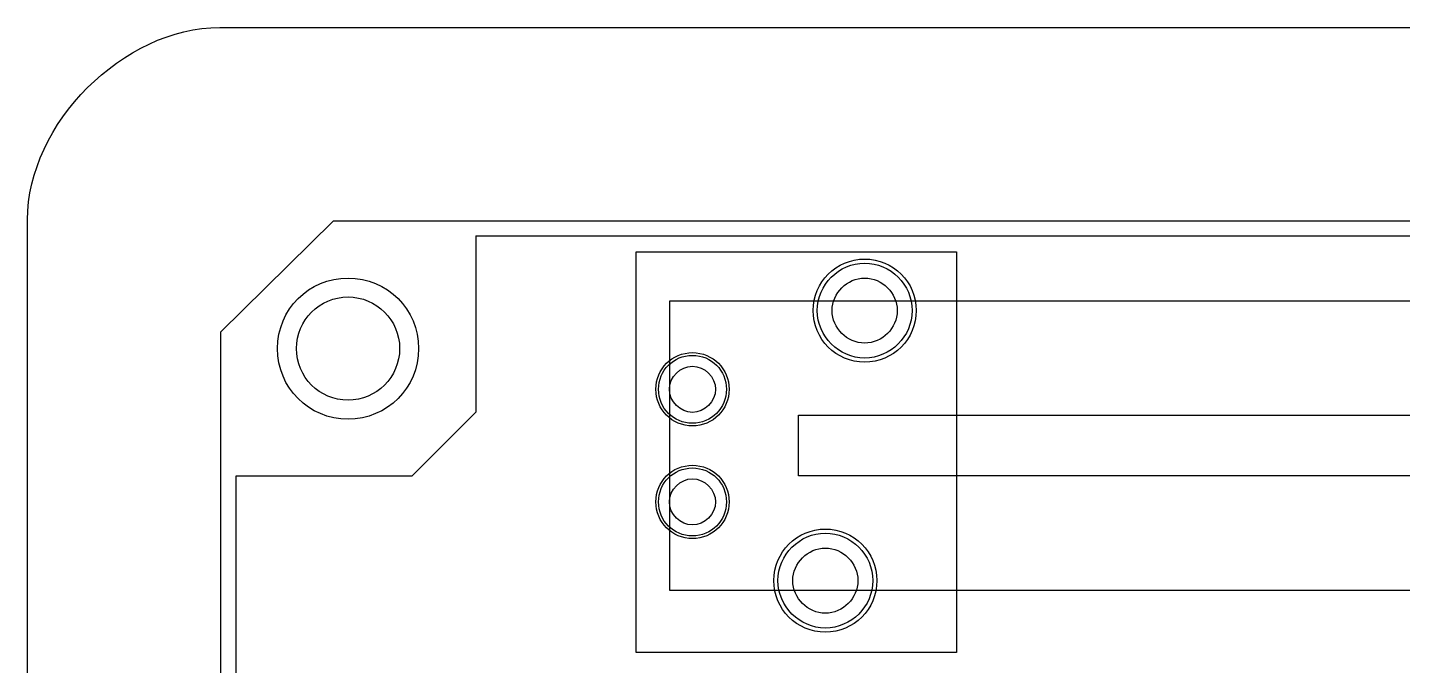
# Model space of a CAD drawing. Extents: x 69 to 170, y 48 to 122.
# Drawn here: x 68.8 to 103.14, y 105.68 to 121.6 of the extents above; entities that cross this region are included whole.
import ezdxf

# ---------------------------------------------------------------- set-up
doc = ezdxf.new("R2010")
doc.units = 0
for name, color, linetype in [('holes1', 7, 'CONTINUOUS'), ('outline1', 7, 'CONTINUOUS'), ('ref', 7, 'CONTINUOUS'), ('ROB-L-P-2-D', 7, 'CONTINUOUS'), ('ROB-L-P-3--4-D', 7, 'CONTINUOUS'), ('ROB-L-P-5-D', 7, 'CONTINUOUS')]:
    doc.layers.add(name, color=color, linetype=linetype)

msp = doc.modelspace()

# ---------------------------------------------------------------- linework, layer by layer
at = {"layer": 'holes1', "color": 7}
msp.add_line((78.094143, 113.587318), (78.094143, 113.587318), dxfattribs=at)
for points in [[(75.518687, 113.587318), (75.518687, 114.299105), (76.094438, 114.875143), (76.805863, 114.875143)], [(76.805863, 114.875143), (77.517281, 114.875143), (78.094143, 114.299103), (78.094143, 113.587318)], [(76.805863, 112.298393), (76.094438, 112.298393), (75.518687, 112.875534), (75.518687, 113.587318)], [(78.094143, 113.587318), (78.094143, 112.875534), (77.517281, 112.298393), (76.805863, 112.298393)]]:
    msp.add_open_spline(points, degree=3, dxfattribs=at)
at = {"layer": 'outline1', "color": 7}
for p, q in [((73.599991, 121.6), (165.599999, 121.6)), ((68.799987, 101.6), (68.799987, 116.800001))]:
    msp.add_line(p, q, dxfattribs=at)
msp.add_open_spline([(68.799987, 116.800001), (68.799992, 119.200001), (71.199993, 121.6), (73.599991, 121.6)], degree=3, dxfattribs=at)
at = {"layer": 'ref', "color": 3}
for p, q in [((76.433243, 116.770037), (73.62315, 113.993013)), ((162.760169, 116.770037), (76.433243, 116.770037)), ((84.832664, 114.772432), (84.832664, 107.559229)), ((132.787288, 114.772432), (84.832664, 114.772432)), ((90.522304, 114.53541), (90.522304, 114.53541)), ((90.894927, 114.53541), (90.894927, 114.53541)), ((90.996349, 114.53541), (90.996349, 114.53541)), ((90.996349, 114.53541), (90.996349, 114.53541)), ((73.62315, 113.993013), (73.62315, 55.641364)), ((78.567548, 113.587318), (78.567548, 113.587318)), ((78.567548, 113.587318), (78.567548, 113.587318)), ((85.983595, 112.570878), (85.983595, 112.570878)), ((86.254793, 112.570878), (86.254793, 112.570878)), ((86.32315, 112.570878), (86.32315, 112.570878)), ((86.32315, 112.570878), (86.32315, 112.570878)), ((85.983595, 109.759679), (85.983595, 109.759679)), ((86.254793, 109.759679), (86.254793, 109.759679)), ((86.32315, 109.759679), (86.32315, 109.759679)), ((86.32315, 109.759679), (86.32315, 109.759679)), ((84.832664, 107.559229), (132.787288, 107.559229)), ((89.540043, 107.796251), (89.540043, 107.796251)), ((89.912664, 107.796251), (89.912664, 107.796251)), ((90.014081, 107.796251), (90.014081, 107.796251)), ((90.014081, 107.796251), (90.014081, 107.796251))]:
    msp.add_line(p, q, dxfattribs=at)
for points in [[(88.422172, 114.53541), (88.422172, 115.246477), (88.99764, 115.821945), (89.709817, 115.821945)], [(88.422172, 114.53541), (88.422172, 115.246477), (88.99764, 115.821945), (89.709817, 115.821945)], [(89.709817, 115.821945), (90.420881, 115.821945), (90.996349, 115.246477), (90.996349, 114.53541)], [(89.709817, 115.821945), (90.420881, 115.821945), (90.996349, 115.246477), (90.996349, 114.53541)], [(88.523595, 114.53541), (88.523595, 115.179229), (89.065997, 115.720523), (89.709817, 115.720523)], [(89.709817, 115.720523), (90.35253, 115.720523), (90.894927, 115.179229), (90.894927, 114.53541)], [(75.045285, 113.587318), (75.045285, 114.569584), (75.823595, 115.347902), (76.805863, 115.347902)], [(75.045285, 113.587318), (75.045285, 114.569584), (75.823595, 115.347902), (76.805863, 115.347902)], [(76.805863, 115.347902), (77.788127, 115.347902), (78.567548, 114.569584), (78.567548, 113.587318)], [(76.805863, 115.347902), (77.788127, 115.347902), (78.567548, 114.569584), (78.567548, 113.587318)], [(88.896218, 114.53541), (88.896218, 114.975279), (89.268839, 115.347902), (89.709817, 115.347902)], [(89.709817, 115.347902), (90.149683, 115.347902), (90.522304, 114.975279), (90.522304, 114.53541)], [(89.709817, 113.247771), (88.99764, 113.247771), (88.422172, 113.824343), (88.422172, 114.53541)], [(89.709817, 113.247771), (88.99764, 113.247771), (88.422172, 113.824343), (88.422172, 114.53541)], [(89.709817, 113.350297), (89.065997, 113.350297), (88.523595, 113.891591), (88.523595, 114.53541)], [(89.709817, 113.722918), (89.268839, 113.722918), (88.896218, 114.094438), (88.896218, 114.53541)], [(90.996349, 114.53541), (90.996349, 113.824343), (90.420881, 113.247771), (89.709817, 113.247771)], [(90.996349, 114.53541), (90.996349, 113.824343), (90.420881, 113.247771), (89.709817, 113.247771)], [(90.894927, 114.53541), (90.894927, 113.891591), (90.35253, 113.350297), (89.709817, 113.350297)], [(90.522304, 114.53541), (90.522304, 114.094438), (90.149683, 113.722918), (89.709817, 113.722918)], [(76.805863, 111.825636), (75.823595, 111.825636), (75.045285, 112.605052), (75.045285, 113.587318)], [(76.805863, 111.825636), (75.823595, 111.825636), (75.045285, 112.605052), (75.045285, 113.587318)], [(78.567548, 113.587318), (78.567548, 112.605052), (77.788127, 111.825636), (76.805863, 111.825636)], [(78.567548, 113.587318), (78.567548, 112.605052), (77.788127, 111.825636), (76.805863, 111.825636)], [(84.494215, 112.570878), (84.494215, 113.079098), (84.899909, 113.485896), (85.408127, 113.485896)], [(84.494215, 112.570878), (84.494215, 113.079098), (84.899909, 113.485896), (85.408127, 113.485896)], [(84.56146, 112.570878), (84.56146, 113.044924), (84.934081, 113.417545), (85.408127, 113.417545)], [(85.408127, 113.485896), (85.916349, 113.485896), (86.32315, 113.079098), (86.32315, 112.570878)], [(85.408127, 113.485896), (85.916349, 113.485896), (86.32315, 113.079098), (86.32315, 112.570878)], [(85.408127, 113.417545), (85.882172, 113.417545), (86.254793, 113.044924), (86.254793, 112.570878)], [(84.832664, 112.570878), (84.832664, 112.876251), (85.103863, 113.146346), (85.408127, 113.146346)], [(85.408127, 113.146346), (85.713502, 113.146346), (85.983595, 112.876251), (85.983595, 112.570878)], [(85.408127, 111.656963), (84.899909, 111.656963), (84.494215, 112.062658), (84.494215, 112.570878)], [(85.408127, 111.656963), (84.899909, 111.656963), (84.494215, 112.062658), (84.494215, 112.570878)], [(85.408127, 111.724211), (84.934081, 111.724211), (84.56146, 112.096832), (84.56146, 112.570878)], [(85.408127, 111.99541), (85.103863, 111.99541), (84.832664, 112.266609), (84.832664, 112.570878)], [(86.32315, 112.570878), (86.32315, 112.062658), (85.916349, 111.656963), (85.408127, 111.656963)], [(86.32315, 112.570878), (86.32315, 112.062658), (85.916349, 111.656963), (85.408127, 111.656963)], [(86.254793, 112.570878), (86.254793, 112.096832), (85.882172, 111.724211), (85.408127, 111.724211)], [(85.983595, 112.570878), (85.983595, 112.266609), (85.713502, 111.99541), (85.408127, 111.99541)], [(84.494215, 109.759679), (84.494215, 110.267902), (84.899909, 110.674698), (85.408127, 110.674698)], [(84.494215, 109.759679), (84.494215, 110.267902), (84.899909, 110.674698), (85.408127, 110.674698)], [(84.56146, 109.759679), (84.56146, 110.233725), (84.934081, 110.606346), (85.408127, 110.606346)], [(85.408127, 110.674698), (85.916349, 110.674698), (86.32315, 110.267902), (86.32315, 109.759679)], [(85.408127, 110.674698), (85.916349, 110.674698), (86.32315, 110.267902), (86.32315, 109.759679)], [(85.408127, 110.606346), (85.882172, 110.606346), (86.254793, 110.233725), (86.254793, 109.759679)], [(84.832664, 109.759679), (84.832664, 110.065052), (85.103863, 110.336251), (85.408127, 110.336251)], [(85.408127, 110.336251), (85.713502, 110.336251), (85.983595, 110.065052), (85.983595, 109.759679)], [(85.408127, 108.845765), (84.899909, 108.845765), (84.494215, 109.252563), (84.494215, 109.759679)], [(85.408127, 108.845765), (84.899909, 108.845765), (84.494215, 109.252563), (84.494215, 109.759679)], [(85.408127, 108.913013), (84.934081, 108.913013), (84.56146, 109.285636), (84.56146, 109.759679)], [(85.408127, 109.184211), (85.103863, 109.184211), (84.832664, 109.45541), (84.832664, 109.759679)], [(86.32315, 109.759679), (86.32315, 109.252563), (85.916349, 108.845765), (85.408127, 108.845765)], [(86.32315, 109.759679), (86.32315, 109.252563), (85.916349, 108.845765), (85.408127, 108.845765)], [(86.254793, 109.759679), (86.254793, 109.285636), (85.882172, 108.913013), (85.408127, 108.913013)], [(85.983595, 109.759679), (85.983595, 109.45541), (85.713502, 109.184211), (85.408127, 109.184211)], [(87.439909, 107.796251), (87.439909, 108.507318), (88.016484, 109.082789), (88.727548, 109.082789)], [(87.439909, 107.796251), (87.439909, 108.507318), (88.016484, 109.082789), (88.727548, 109.082789)], [(87.541334, 107.796251), (87.541334, 108.43897), (88.083729, 108.981364), (88.727548, 108.981364)], [(88.727548, 109.082789), (89.438618, 109.082789), (90.014081, 108.507318), (90.014081, 107.796251)], [(88.727548, 109.082789), (89.438618, 109.082789), (90.014081, 108.507318), (90.014081, 107.796251)], [(88.727548, 108.981364), (89.370261, 108.981364), (89.912664, 108.43897), (89.912664, 107.796251)], [(87.913955, 107.796251), (87.913955, 108.236123), (88.286576, 108.608743), (88.727548, 108.608743)], [(88.727548, 108.608743), (89.167414, 108.608743), (89.540043, 108.236123), (89.540043, 107.796251)], [(88.727548, 106.508612), (88.016484, 106.508612), (87.439909, 107.084083), (87.439909, 107.796251)], [(88.727548, 106.508612), (88.016484, 106.508612), (87.439909, 107.084083), (87.439909, 107.796251)], [(88.727548, 106.610037), (88.083729, 106.610037), (87.541334, 107.152432), (87.541334, 107.796251)], [(88.727548, 106.982658), (88.286576, 106.982658), (87.913955, 107.355279), (87.913955, 107.796251)], [(90.014081, 107.796251), (90.014081, 107.084083), (89.438618, 106.508612), (88.727548, 106.508612)], [(90.014081, 107.796251), (90.014081, 107.084083), (89.438618, 106.508612), (88.727548, 106.508612)], [(89.912664, 107.796251), (89.912664, 107.152432), (89.370261, 106.610037), (88.727548, 106.610037)], [(89.540043, 107.796251), (89.540043, 107.355279), (89.167414, 106.982658), (88.727548, 106.982658)]]:
    msp.add_open_spline(points, degree=3, dxfattribs=at)
at = {"layer": 'ROB-L-P-2-D', "color": 7}
for p, q in [((83.999996, 115.999999), (91.999997, 115.999999)), ((83.999996, 106), (83.999996, 115.999999)), ((91.999997, 115.999999), (91.999997, 106)), ((91.999997, 106), (83.999996, 106))]:
    msp.add_line(p, q, dxfattribs=at)
at = {"layer": 'ROB-L-P-3--4-D', "color": 7}
for p, q in [((79.999995, 116.400001), (79.999992, 112.000002)), ((79.999995, 116.400001), (159.200006, 116.400001)), ((79.999992, 112.000002), (78.399993, 110.399999)), ((78.399993, 110.399999), (73.999996, 110.399999)), ((73.999996, 110.399999), (73.999996, 101.999999))]:
    msp.add_line(p, q, dxfattribs=at)
at = {"layer": 'ROB-L-P-5-D', "color": 7}
for p, q in [((88.052309, 111.923494), (129.567644, 111.923494)), ((88.052309, 110.408165), (88.052309, 111.923494)), ((129.567644, 110.408165), (88.052309, 110.408165))]:
    msp.add_line(p, q, dxfattribs=at)

doc.saveas('drawing.dxf')
